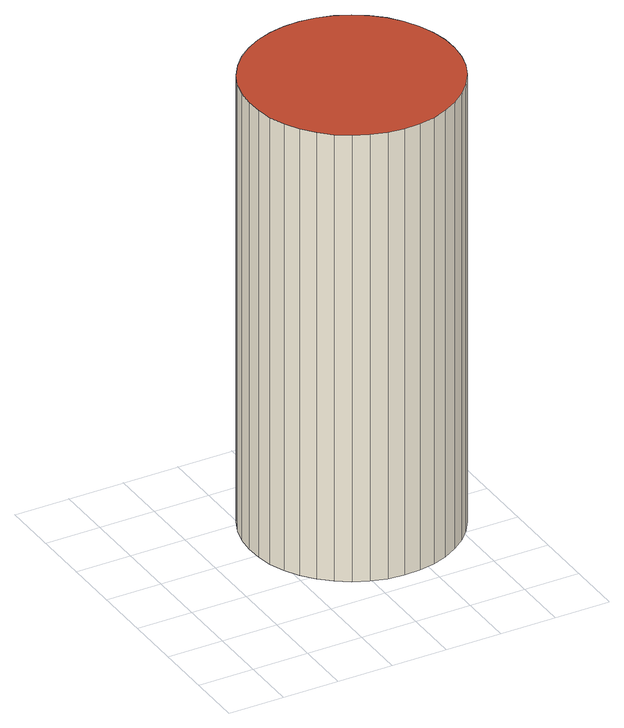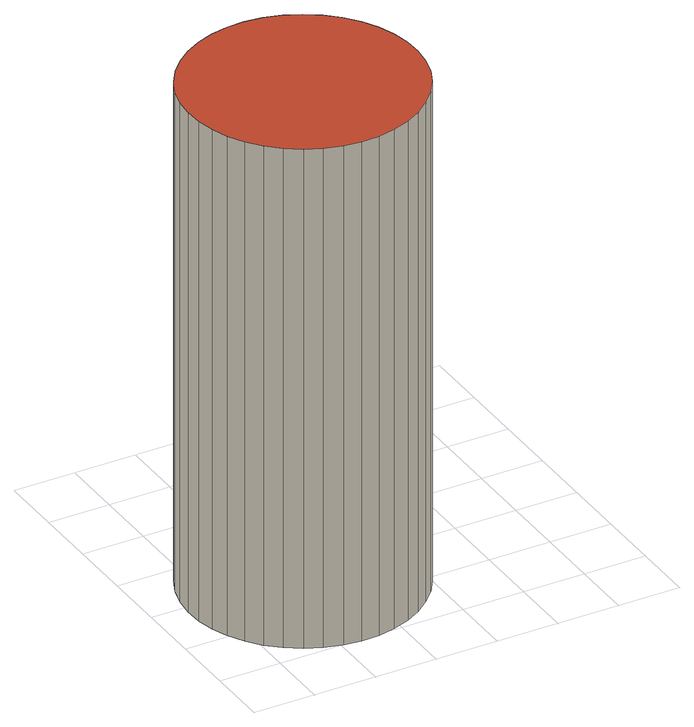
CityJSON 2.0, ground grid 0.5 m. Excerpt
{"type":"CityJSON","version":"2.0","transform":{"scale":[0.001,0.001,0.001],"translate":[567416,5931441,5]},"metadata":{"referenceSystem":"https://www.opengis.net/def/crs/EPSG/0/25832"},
"CityObjects":{
"building1":{"type":"Building","attributes":{"Grundfläche 2D":"2.688794","Grundhöhe NN":"5.624"},"geometry":[{"type":"Solid","lod":"3","boundaries":[[[[0,1,2,3,4,5,6,7,8,9,10,11,12,13,14,15,16,17,18,19,20,21,22,23,24,25,26,27,28,29,30,31,32,33,34,35,36,37,38,39]],[[40,41,8,7]],[[41,42,9,8]],[[43,40,7,6]],[[44,45,5,4]],[[45,43,6,5]],[[42,46,10,9]],[[46,47,11,10]],[[47,48,12,11]],[[48,49,13,12]],[[49,50,14,13]],[[50,51,15,14]],[[51,52,16,15]],[[52,53,17,16]],[[53,54,18,17]],[[54,55,19,18]],[[55,56,20,19]],[[56,57,21,20]],[[57,58,22,21]],[[58,59,23,22]],[[59,60,24,23]],[[60,61,25,24]],[[61,62,26,25]],[[62,63,27,26]],[[63,64,28,27]],[[64,65,29,28]],[[65,66,30,29]],[[66,67,31,30]],[[67,68,32,31]],[[68,69,33,32]],[[69,70,34,33]],[[70,71,35,34]],[[71,72,36,35]],[[72,73,37,36]],[[73,74,38,37]],[[74,75,39,38]],[[75,76,0,39]],[[76,77,1,0]],[[77,78,2,1]],[[78,79,3,2]],[[79,44,4,3]],[[73,72,71,70,69,68,67,66,65,64,63,62,61,60,59,58,57,56,55,54,53,52,51,50,49,48,47,46,42,41,40,43,45,44,79,78,77,76,75,74]]]],"semantics":{"surfaces":[{"type":"RoofSurface"},{"type":"WallSurface"},{"type":"GroundSurface"}],"values":[[0,1,1,1,1,1,1,1,1,1,1,1,1,1,1,1,1,1,1,1,1,1,1,1,1,1,1,1,1,1,1,1,1,1,1,1,1,1,1,1,1,2]]}}]}
},
"vertices":[
[2576,2104,4816],[2486,2219,4816],[2379,2317,4816],[2258,2398,4816],[2126,2459,4816],[1986,2499,4816],[1842,2516,4816],[1696,2510,4816],[1554,2482,4816],[1417,2432,4816],[1290,2360,4816],[1176,2270,4816],[1077,2164,4816],[996,2043,4816],[935,1911,4816],[896,1771,4816],[879,1626,4816],[884,1481,4816],[913,1338,4816],[963,1202,4816],[1034,1075,4816],[1124,960,4816],[1231,862,4816],[1352,781,4816],[1484,720,4816],[1624,680,4816],[1768,663,4816],[1914,669,4816],[2056,697,4816],[2193,748,4816],[2320,819,4816],[2434,909,4816],[2533,1015,4816],[2614,1136,4816],[2675,1268,4816],[2714,1408,4816],[2731,1553,4816],[2726,1698,4816],[2697,1841,4816],[2647,1977,4816],[1696,2510,624],[1554,2482,624],[1417,2432,624],[1842,2516,624],[2126,2459,624],[1986,2499,624],[1290,2360,624],[1176,2270,624],[1077,2164,624],[996,2043,624],[935,1911,624],[896,1771,624],[879,1626,624],[884,1481,624],[913,1338,624],[963,1202,624],[1034,1075,624],[1124,960,624],[1231,862,624],[1352,781,624],[1484,720,624],[1624,680,624],[1768,663,624],[1914,669,624],[2056,697,624],[2193,748,624],[2320,819,624],[2434,909,624],[2533,1015,624],[2614,1136,624],[2675,1268,624],[2714,1408,624],[2731,1553,624],[2726,1698,624],[2697,1841,624],[2647,1977,624],[2576,2104,624],[2486,2219,624],[2379,2317,624],[2258,2398,624]
]}
